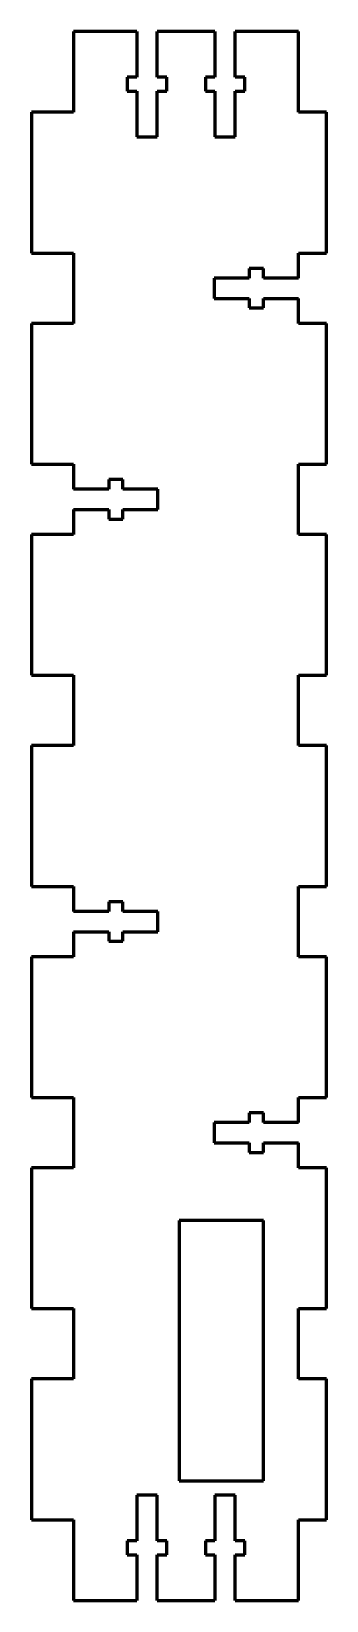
# Model space of a CAD drawing. Header units: millimetres. Extents: x -22 to 20, y -112 to 112.
import ezdxf

# ---------------------------------------------------------------- set-up
doc = ezdxf.new("R2010")
doc.units = ezdxf.units.MM
doc.linetypes.add('K5LT_BASIC', pattern=[0])

msp = doc.modelspace()

# ---------------------------------------------------------------- linework, layer by layer
at = {"color": 150, "linetype": 'K5LT_BASIC', "lineweight": 60, "true_color": 0x0080ff}
for p, q in [((-16, 111.5), (-16, 100)), ((-7, 111.5), (-16, 111.5)), ((-7, 111.5), (-7, 105)), ((4.1, 111.5), (-4.1, 111.5)), ((-4.1, 105), (-4.1, 111.5)), ((4.1, 111.5), (4.1, 105)), ((16, 111.5), (7, 111.5)), ((7, 105), (7, 111.5)), ((16, 100), (16, 111.5)), ((-7, 105), (-8.35, 105)), ((-8.35, 105), (-8.35, 103)), ((-2.75, 105), (-4.1, 105)), ((-2.75, 103), (-2.75, 105)), ((4.1, 105), (2.75, 105)), ((2.75, 105), (2.75, 103)), ((8.35, 105), (7, 105)), ((8.35, 103), (8.35, 105)), ((-8.35, 103), (-7, 103)), ((-7, 103), (-7, 96.5)), ((-4.1, 103), (-2.75, 103)), ((-4.1, 96.5), (-4.1, 103)), ((2.75, 103), (4.1, 103)), ((4.1, 103), (4.1, 96.5)), ((7, 96.5), (7, 103)), ((7, 103), (8.35, 103)), ((-16, 100), (-22, 100)), ((-22, 100), (-22, 80)), ((20, 100), (16, 100)), ((20, 80), (20, 100)), ((-7, 96.5), (-4.1, 96.5)), ((4.1, 96.5), (7, 96.5)), ((-22, 80), (-16, 80)), ((-16, 80), (-16, 70)), ((16, 76.45), (16, 80)), ((16, 80), (20, 80)), ((4, 76.45), (4, 73.55)), ((9, 76.45), (4, 76.45)), ((11, 77.8), (9, 77.8)), ((9, 77.8), (9, 76.45)), ((11, 76.45), (11, 77.8)), ((16, 76.45), (11, 76.45)), ((4, 73.55), (9, 73.55)), ((9, 73.55), (9, 72.2)), ((9, 72.2), (11, 72.2)), ((11, 72.2), (11, 73.55)), ((11, 73.55), (16, 73.55)), ((16, 70), (16, 73.55)), ((-16, 70), (-22, 70)), ((-22, 70), (-22, 50)), ((20, 70), (16, 70)), ((20, 50), (20, 70)), ((-22, 50), (-16, 50)), ((-16, 50), (-16, 46.45)), ((16, 40), (16, 50)), ((16, 50), (20, 50)), ((-11, 47.8), (-11, 46.45)), ((-9, 47.8), (-11, 47.8)), ((-9, 46.45), (-9, 47.8)), ((-11, 46.45), (-16, 46.45)), ((-4, 46.45), (-9, 46.45)), ((-4, 43.55), (-4, 46.45)), ((-16, 43.55), (-16, 40)), ((-16, 43.55), (-11, 43.55)), ((-11, 43.55), (-11, 42.2)), ((-9, 43.55), (-4, 43.55)), ((-9, 42.2), (-9, 43.55)), ((-11, 42.2), (-9, 42.2)), ((-16, 40), (-22, 40)), ((-22, 40), (-22, 20)), ((20, 40), (16, 40)), ((20, 20), (20, 40)), ((-22, 20), (-16, 20)), ((-16, 20), (-16, 10)), ((16, 10), (16, 20)), ((16, 20), (20, 20)), ((-16, 10), (-22, 10)), ((-22, 10), (-22, -10)), ((20, 10), (16, 10)), ((20, -10), (20, 10)), ((-22, -10), (-16, -10)), ((-16, -10), (-16, -13.55)), ((16, -20), (16, -10)), ((16, -10), (20, -10)), ((-11, -12.2), (-11, -13.55)), ((-9, -12.2), (-11, -12.2)), ((-9, -13.55), (-9, -12.2)), ((-11, -13.55), (-16, -13.55)), ((-4, -13.55), (-9, -13.55)), ((-4, -16.45), (-4, -13.55)), ((-16, -16.45), (-16, -20)), ((-16, -16.45), (-11, -16.45)), ((-11, -16.45), (-11, -17.8)), ((-11, -17.8), (-9, -17.8)), ((-9, -17.8), (-9, -16.45)), ((-9, -16.45), (-4, -16.45)), ((-16, -20), (-22, -20)), ((-22, -20), (-22, -40)), ((20, -20), (16, -20)), ((20, -40), (20, -20)), ((-22, -40), (-16, -40)), ((-16, -40), (-16, -50)), ((16, -43.55), (16, -40)), ((16, -40), (20, -40)), ((11, -42.2), (9, -42.2)), ((9, -42.2), (9, -43.55)), ((11, -43.55), (11, -42.2)), ((4, -43.55), (4, -46.45)), ((9, -43.55), (4, -43.55)), ((16, -43.55), (11, -43.55)), ((4, -46.45), (9, -46.45)), ((9, -46.45), (9, -47.8)), ((11, -47.8), (11, -46.45)), ((11, -46.45), (16, -46.45)), ((16, -50), (16, -46.45)), ((9, -47.8), (11, -47.8)), ((-16, -50), (-22, -50)), ((-22, -50), (-22, -70)), ((20, -50), (16, -50)), ((20, -70), (20, -50)), ((-1, -57.5), (-1, -94.5)), ((11, -57.5), (-1, -57.5)), ((11, -94.5), (11, -57.5)), ((-22, -70), (-16, -70)), ((-16, -70), (-16, -80)), ((16, -80), (16, -70)), ((16, -70), (20, -70)), ((-16, -80), (-22, -80)), ((-22, -80), (-22, -100)), ((20, -80), (16, -80)), ((20, -100), (20, -80)), ((-1, -94.5), (11, -94.5)), ((-7, -96.5), (-7, -103)), ((-4.1, -96.5), (-7, -96.5)), ((-4.1, -103), (-4.1, -96.5)), ((7, -96.5), (4.1, -96.5)), ((4.1, -96.5), (4.1, -103)), ((7, -103), (7, -96.5)), ((-22, -100), (-16, -100)), ((-16, -100), (-16, -111.5)), ((16, -111.5), (16, -100)), ((16, -100), (20, -100)), ((-8.35, -103), (-8.35, -105)), ((-7, -103), (-8.35, -103)), ((-2.75, -103), (-4.1, -103)), ((-2.75, -105), (-2.75, -103)), ((2.75, -103), (2.75, -105)), ((4.1, -103), (2.75, -103)), ((8.35, -103), (7, -103)), ((8.35, -105), (8.35, -103)), ((-8.35, -105), (-7, -105)), ((-7, -105), (-7, -111.5)), ((-4.1, -111.5), (-4.1, -105)), ((-4.1, -105), (-2.75, -105)), ((2.75, -105), (4.1, -105)), ((4.1, -105), (4.1, -111.5)), ((7, -105), (8.35, -105)), ((7, -111.5), (7, -105)), ((-16, -111.5), (-7, -111.5)), ((-4.1, -111.5), (4.1, -111.5)), ((7, -111.5), (16, -111.5))]:
    msp.add_line(p, q, dxfattribs=at)

doc.saveas('drawing.dxf')
